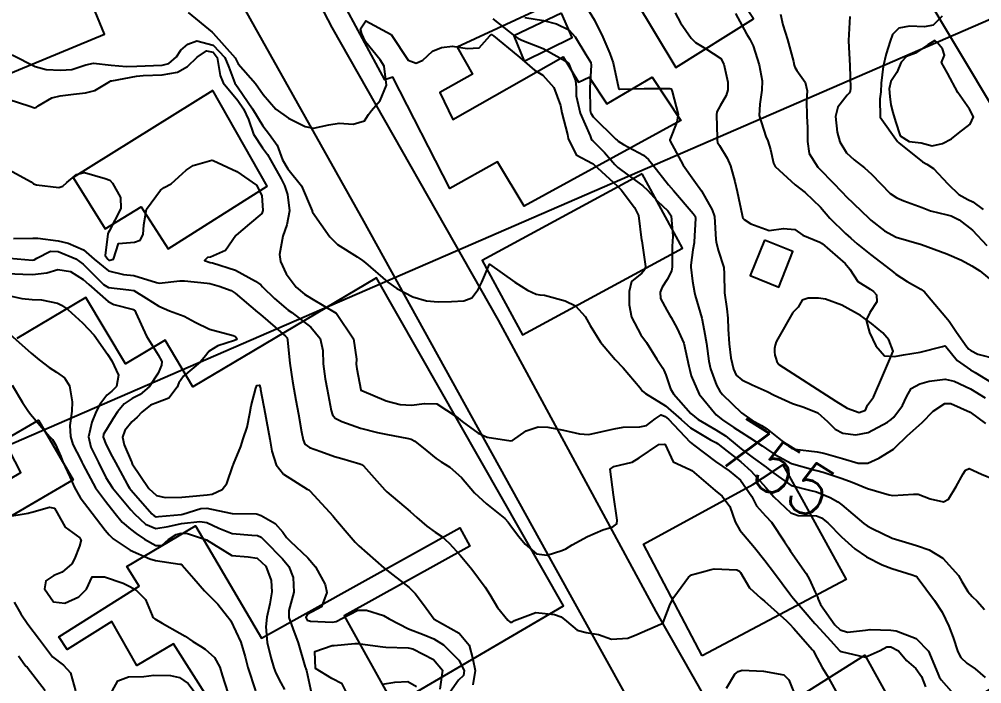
# Model space of a CAD drawing. Header units: metres. Extents: x 318500 to 325275, y 7408834 to 7428799.
# Drawn here: x 322576.8 to 322652.7, y 7421703.3 to 7421755.6 of the extents above; entities that cross this region are included whole.
import ezdxf
from ezdxf.enums import TextEntityAlignment as Align

# ---------------------------------------------------------------- set-up
doc = ezdxf.new("R2010")
doc.units = ezdxf.units.M
doc.header["$MEASUREMENT"] = 0
doc.layers.add('_TEXTO_CONGELA', color=45, linetype='Continuous', plot=False)
for name, color, linetype in [('Cotas', 45, 'Continuous'), ('Curvas de Nivel 1m', 11, 'Continuous'), ('Curvas de Nivel 5m', 15, 'Continuous'), ('Divisas', 45, 'Continuous'), ('Edificações', 30, 'Continuous'), ('Hidrografia', 140, 'Continuous'), ('Vias Primárias', 230, 'Continuous')]:
    doc.layers.add(name, color=color, linetype=linetype)
doc.styles.add('Style-STANDARD', font='STANDARD.shx')

msp = doc.modelspace()

# ---------------------------------------------------------------- linework, layer by layer
at = {"layer": '_TEXTO_CONGELA'}
msp.add_line((322653.4, 7421755.6), (322103.818, 7421517.364), dxfattribs=at)
at = {"layer": 'Curvas de Nivel 1m', "flags": 128}
for points, elevation in [([(322614.16, 7421755.651), (322615.891, 7421754.284), (322616.137, 7421754.105), (322616.443, 7421753.967), (322618.126, 7421753.316), (322620.03, 7421752.231), (322620.109, 7421752.151), (322620.658, 7421750.784), (322620.714, 7421750.221), (322620.734, 7421749.567), (322621.039, 7421748.215), (322621.815, 7421746.422), (322621.902, 7421746.202), (322621.944, 7421746.116), (322622.028, 7421746.04), (322622.957, 7421745.123), (322623.777, 7421744.173), (322624.007, 7421743.945), (322624.828, 7421743.331), (322625.985, 7421742.497), (322626.34, 7421742.145), (322627.118, 7421741.284), (322627.956, 7421740.525), (322628.213, 7421740.116), (322628.349, 7421738.528), (322628.323, 7421738.114), (322628.299, 7421737.739), (322628.29, 7421736.114), (322628.24, 7421735.769), (322627.885, 7421735.124), (322627.495, 7421734.506), (322627.343, 7421734.128), (322627.359, 7421733.622), (322627.856, 7421732.697), (322628.075, 7421732.339), (322628.199, 7421732.115), (322628.675, 7421731.27), (322629.194, 7421730.099), (322629.6, 7421728.286), (322629.646, 7421728.092), (322629.68, 7421727.983), (322629.784, 7421727.539), (322630.42, 7421726.083), (322631.746, 7421724.45), (322632.244, 7421724.062), (322633.155, 7421723.47), (322633.731, 7421723.097), (322634.381, 7421722.685), (322635.384, 7421722.015), (322635.717, 7421721.783), (322636.372, 7421721.342), (322637.7, 7421720.632), (322639.542, 7421720.112), (322639.692, 7421720.085), (322640.175, 7421719.953), (322641.683, 7421719.443), (322642.454, 7421719.147), (322643.671, 7421718.666), (322645.391, 7421718.157), (322645.664, 7421718.119), (322647.308, 7421718.213), (322647.665, 7421718.214), (322648.616, 7421717.84), (322649.658, 7421717.597), (322650.056, 7421717.824), (322650.662, 7421718.829), (322651.211, 7421719.807), (322651.387, 7421720.112), (322651.697, 7421720.244), (322652.647, 7421719.79), (322653.684, 7421719.362)], 754), ([(322616.689, 7421755.748), (322618.159, 7421755.497), (322619.166, 7421755.234), (322620.148, 7421754.76), (322620.652, 7421754.222), (322621.496, 7421752.832), (322621.871, 7421752.204), (322621.906, 7421752.001), (322621.788, 7421750.205), (322621.839, 7421748.428), (322621.892, 7421748.203), (322622.056, 7421747.923), (322623.852, 7421746.173), (322623.941, 7421746.083), (322624.028, 7421746.003), (322624.443, 7421745.748), (322626.017, 7421744.899), (322626.433, 7421744.563), (322626.755, 7421744.139), (322627.987, 7421742.579), (322628.397, 7421742.116), (322629.953, 7421740.318), (322630.093, 7421740.089), (322630.123, 7421739.914), (322630.012, 7421738.089), (322630.007, 7421738.011), (322629.921, 7421737.462), (322629.749, 7421736.246), (322629.748, 7421736.092), (322629.883, 7421734.979), (322630.041, 7421734.088), (322630.106, 7421733.849), (322630.619, 7421732.082), (322630.82, 7421731.095), (322631.003, 7421730.078), (322631.187, 7421728.688), (322631.304, 7421728.075), (322631.777, 7421726.799), (322632.039, 7421726.332), (322632.264, 7421726.063), (322633.749, 7421724.624), (322634.564, 7421724.028), (322635.332, 7421723.612), (322635.733, 7421723.353), (322637.44, 7421721.993), (322637.717, 7421721.82), (322637.948, 7421721.755), (322639.714, 7421721.541), (322640.224, 7421721.44), (322641.706, 7421721.021), (322642.951, 7421720.667), (322643.701, 7421720.657), (322644.56, 7421721.045), (322645.718, 7421721.768), (322645.782, 7421721.816), (322645.843, 7421721.879), (322646.787, 7421722.812), (322647.738, 7421723.638), (322647.973, 7421723.857), (322648.837, 7421724.761), (322649.763, 7421725.351), (322650.235, 7421725.351), (322651.753, 7421724.672), (322652.963, 7421723.788)], 753), ([(322621.738, 7421756.206), (322622.16, 7421755.541), (322622.832, 7421754.193), (322623.386, 7421752.922), (322623.639, 7421752.185), (322624.061, 7421750.21), (322624.065, 7421750.18), (322624.089, 7421750.126), (322624.164, 7421750.103), (322626.09, 7421750.15), (322628.09, 7421750.143), (322628.203, 7421750.119), (322628.295, 7421749.91), (322628.759, 7421748.113), (322628.659, 7421747.506), (322628.098, 7421746.119), (322628.102, 7421746.047), (322629.144, 7421744.109), (322629.993, 7421742.943), (322630.59, 7421742.091), (322631.446, 7421740.589), (322631.61, 7421740.073), (322631.732, 7421738.272), (322631.75, 7421738.072), (322631.92, 7421737.431), (322632.355, 7421736.063), (322632.387, 7421735.568), (322632.407, 7421734.062), (322632.598, 7421732.799), (322632.671, 7421732.058), (322632.691, 7421731.203), (322632.764, 7421730.056), (322632.914, 7421728.942), (322633.108, 7421728.05), (322633.335, 7421727.596), (322633.782, 7421727.207), (322634.584, 7421726.833), (322635.773, 7421726.284), (322636.32, 7421726.005), (322637.761, 7421725.357), (322638.663, 7421725.07), (322639.75, 7421724.607), (322640.521, 7421723.948), (322641.119, 7421723.325), (322641.731, 7421723.019), (322642.754, 7421722.895), (322643.732, 7421723.074), (322645.258, 7421723.887), (322645.539, 7421724.087), (322645.746, 7421724.287), (322646.433, 7421725.2), (322646.745, 7421725.87), (322647.123, 7421726.524), (322647.786, 7421726.903), (322648.532, 7421727.106), (322649.792, 7421727.265), (322650.502, 7421727.107), (322651.78, 7421726.498), (322652.947, 7421725.788)], 752), ([(322628.51, 7421756.117), (322628.943, 7421755.328), (322629.776, 7421754.104), (322630.135, 7421753.781), (322630.907, 7421753.309), (322632.117, 7421752.525), (322632.352, 7421752.066), (322632.677, 7421750.643), (322632.681, 7421750.061), (322632.547, 7421749.599), (322632.071, 7421748.786), (322631.812, 7421748.325), (322631.768, 7421748.074), (322631.832, 7421746.274), (322631.83, 7421746.073), (322631.868, 7421745.912), (322632.026, 7421745.663), (322632.624, 7421744.669), (322632.875, 7421744.057), (322633.212, 7421742.831), (322633.405, 7421742.049), (322633.803, 7421740.191), (322633.832, 7421740.042), (322633.859, 7421739.952), (322633.948, 7421739.843), (322634.478, 7421739.501), (322635.94, 7421738.981), (322637.064, 7421739.126), (322637.941, 7421739.052), (322638.573, 7421738.617), (322639.931, 7421738.055), (322640.097, 7421737.958), (322641.907, 7421736.387), (322642.291, 7421735.934), (322642.908, 7421734.947), (322643.884, 7421734.359), (322644.157, 7421734.18), (322644.373, 7421733.903), (322644.422, 7421733.352), (322643.859, 7421732.512), (322643.581, 7421731.914), (322643.835, 7421730.939), (322644.339, 7421729.902), (322645.021, 7421729.101), (322645.812, 7421729.055), (322646.498, 7421729.188), (322647.815, 7421729.402), (322649.595, 7421729.833), (322649.769, 7421729.883), (322649.82, 7421729.862), (322649.849, 7421729.83), (322650.731, 7421728.738), (322651.802, 7421728.003), (322652.166, 7421727.796), (322653.785, 7421726.792)], 751), ([(322636.816, 7421756.01), (322636.997, 7421755.167), (322637.367, 7421754.002), (322637.833, 7421752.275), (322637.893, 7421751.993), (322637.945, 7421751.83), (322638.106, 7421751.579), (322638.759, 7421750.642), (322638.919, 7421749.978), (322638.882, 7421749.174), (322638.89, 7421747.978), (322638.94, 7421747.083), (322638.954, 7421745.976), (322639.09, 7421745.043), (322639.764, 7421743.964), (322640.006, 7421743.717), (322641.732, 7421741.942), (322641.976, 7421741.676), (322643.798, 7421739.912), (322643.881, 7421739.842), (322643.949, 7421739.788), (322645.005, 7421738.959), (322645.936, 7421738.437), (322647.93, 7421737.86), (322649.92, 7421737.142), (322651.086, 7421736.639), (322651.906, 7421736.191), (322652.527, 7421735.794), (322653.889, 7421734.657)], 749), ([(322642.278, 7421755.829), (322642.179, 7421753.939), (322642.184, 7421753.895), (322642.29, 7421751.937), (322642.344, 7421750.187), (322642.305, 7421749.937), (322642.237, 7421749.788), (322642.085, 7421749.619), (322641.333, 7421748.685), (322641.156, 7421747.949), (322641.279, 7421746.71), (322641.498, 7421745.945), (322642.022, 7421745.099), (322642.621, 7421744.536), (322643.442, 7421743.919), (322644.002, 7421743.406), (322645.461, 7421741.888), (322645.975, 7421741.536), (322646.535, 7421741.314), (322647.969, 7421740.781), (322648.65, 7421740.533), (322649.964, 7421740.219), (322650.264, 7421740.126), (322650.888, 7421739.816), (322651.948, 7421738.997), (322653.068, 7421737.789)], 748), ([(322649.546, 7421755.839), (322648.86, 7421755.149), (322648.157, 7421755.022), (322646.974, 7421755.055), (322646.155, 7421754.897), (322645.633, 7421754.403), (322645.465, 7421753.89), (322645.147, 7421752.873), (322644.906, 7421751.898), (322644.76, 7421750.564), (322644.736, 7421749.9), (322644.651, 7421749.332), (322644.665, 7421747.901), (322646.032, 7421745.989), (322646.146, 7421745.879), (322648.015, 7421744.381), (322648.348, 7421744.189), (322648.88, 7421743.847), (322649.992, 7421742.646), (322650.867, 7421741.817), (322651.582, 7421741.412), (322651.974, 7421741.23), (322652.794, 7421740.618)], 747), ([(322576.278, 7421752.808), (322578.101, 7421751.876), (322578.969, 7421751.647), (322580.098, 7421751.586), (322580.997, 7421751.645), (322582.103, 7421752.023), (322582.687, 7421752.142), (322584.103, 7421752.002), (322585.297, 7421751.887), (322586.102, 7421751.919), (322587.419, 7421751.976), (322588.103, 7421751.995), (322588.638, 7421752.111), (322589.244, 7421752.639), (322589.589, 7421753.164), (322590.125, 7421753.649), (322590.844, 7421753.904), (322592.124, 7421753.556), (322593.044, 7421752.586), (322593.351, 7421751.83), (322593.829, 7421750.574), (322594.084, 7421750.196), (322595.237, 7421748.558), (322596.04, 7421747.214), (322596.561, 7421746.542), (322597.171, 7421745.682), (322597.59, 7421744.526), (322598, 7421743.825), (322599.096, 7421742.503), (322599.926, 7421740.515), (322599.932, 7421740.49), (322599.93, 7421740.471), (322599.949, 7421740.422), (322601.329, 7421738.476), (322601.921, 7421737.865), (322603.463, 7421736.891), (322603.903, 7421736.624), (322604.122, 7421736.437), (322605.877, 7421734.902), (322606.592, 7421734.403), (322607.864, 7421733.748), (322608.922, 7421733.435), (322609.86, 7421733.359), (322610.892, 7421733.377), (322611.861, 7421733.427), (322612.514, 7421733.673), (322613.002, 7421734.319), (322613.292, 7421734.903), (322613.9, 7421736.31), (322615.879, 7421734.901), (322616.895, 7421734.265), (322617.577, 7421733.964), (322617.867, 7421733.918), (322618.241, 7421733.872), (322619.862, 7421733.448), (322620.684, 7421733.043), (322621.426, 7421732.206), (322621.839, 7421731.496), (322622.65, 7421730.188), (322623.8, 7421728.82), (322624.429, 7421728.164), (322625.774, 7421726.595), (322625.948, 7421726.323), (322626.176, 7421726.144), (322627.756, 7421725.175), (322628.986, 7421724.101), (322629.73, 7421723.443), (322631.313, 7421722.486), (322631.722, 7421722.271), (322631.847, 7421722.194), (322632.014, 7421722.066), (322633.701, 7421720.763), (322634.519, 7421720.028), (322635.671, 7421718.729), (322636.301, 7421718.004), (322637.647, 7421716.738), (322638.2, 7421716.537), (322639.645, 7421716.504), (322640.048, 7421716.358), (322640.54, 7421715.947), (322641.624, 7421714.863), (322642.675, 7421713.919), (322643.6, 7421713.273), (322644.834, 7421712.648), (322645.587, 7421712.355), (322647.184, 7421711.856), (322647.483, 7421711.755), (322647.578, 7421711.674), (322648.958, 7421709.836), (322649.546, 7421708.915), (322650.077, 7421707.822), (322650.415, 7421706.918), (322650.797, 7421705.811), (322651.039, 7421705.35), (322651.491, 7421704.915), (322652.15, 7421704.453), (322652.946, 7421703.778)], 756), ([(322576.067, 7421749.292), (322577.614, 7421748.794), (322578.058, 7421748.631), (322578.188, 7421748.658), (322578.331, 7421748.786), (322579.413, 7421749.427), (322580.072, 7421749.574), (322581.118, 7421749.7), (322582.076, 7421749.813), (322582.813, 7421749.988), (322583.988, 7421750.711), (322584.053, 7421750.747), (322584.09, 7421750.748), (322584.132, 7421750.751), (322586.094, 7421751.125), (322586.602, 7421751.179), (322588.096, 7421751.239), (322589.307, 7421751.428), (322590.102, 7421751.874), (322590.871, 7421752.619), (322591.608, 7421753.117), (322592.116, 7421753.013), (322592.431, 7421752.595), (322592.679, 7421751.174), (322592.919, 7421750.588), (322594.069, 7421749.202), (322594.527, 7421748.565), (322594.904, 7421747.705), (322595.308, 7421746.557), (322596.019, 7421745.491), (322596.417, 7421744.947), (322596.636, 7421744.541), (322597.484, 7421743.032), (322597.741, 7421742.524), (322597.969, 7421741.801), (322598.151, 7421740.517), (322597.939, 7421739.419), (322597.611, 7421738.525), (322597.353, 7421737.083), (322597.434, 7421736.527), (322597.886, 7421735.564), (322598.664, 7421734.508), (322599.318, 7421733.951), (322599.861, 7421733.61), (322601.807, 7421732.47), (322601.85, 7421732.438), (322603.177, 7421730.45), (322603.411, 7421728.83), (322603.392, 7421728.446), (322603.435, 7421728.094), (322603.753, 7421726.44), (322603.77, 7421726.413), (322603.829, 7421726.379), (322605.757, 7421725.564), (322606.867, 7421725.285), (322607.753, 7421725.231), (322608.766, 7421725.364), (322609.754, 7421725.315), (322611.268, 7421724.337), (322611.734, 7421723.946), (322613.015, 7421723.022), (322613.716, 7421722.693), (322615.579, 7421722.415), (322615.713, 7421722.448), (322616.791, 7421723.197), (322617.729, 7421723.522), (322618.484, 7421723.487), (322619.726, 7421723.264), (322620.973, 7421722.959), (322621.721, 7421722.916), (322622.759, 7421723.15), (322623.728, 7421723.369), (322624.414, 7421723.479), (322625.731, 7421723.528), (322626.255, 7421723.619), (322626.941, 7421724.132), (322627.413, 7421724.457), (322627.743, 7421724.341), (322627.999, 7421724.116), (322629.713, 7421722.314), (322629.959, 7421722.088), (322631.701, 7421720.788), (322632.79, 7421720.053), (322633.679, 7421719.316), (322634.56, 7421718.027), (322634.94, 7421717.308), (322635.645, 7421716.518), (322636.118, 7421716.005), (322637.149, 7421714.463), (322637.439, 7421713.992), (322637.606, 7421713.732), (322638.839, 7421711.971), (322639.111, 7421711.503), (322639.565, 7421710.507), (322639.731, 7421710.127), (322639.779, 7421709.957), (322639.981, 7421709.526), (322641.095, 7421707.937), (322641.524, 7421707.541), (322642.101, 7421707.345), (322643.524, 7421707.506), (322643.878, 7421707.551), (322645.525, 7421707.516), (322645.941, 7421707.456), (322647.515, 7421706.857), (322648.487, 7421705.84), (322649.217, 7421704.098), (322649.325, 7421703.832), (322649.476, 7421703.591), (322651.043, 7421701.806)], 757), ([(322575.994, 7421743.774), (322577.775, 7421742.792), (322577.978, 7421742.649), (322578.196, 7421742.567), (322579.974, 7421742.354), (322580.272, 7421742.459), (322580.601, 7421742.751), (322581.349, 7421743.38), (322581.992, 7421743.545), (322583.627, 7421743.072), (322583.983, 7421742.926), (322584.204, 7421742.707), (322584.826, 7421741.56), (322584.84, 7421740.697), (322583.932, 7421738.924), (322583.858, 7421738.784), (322583.837, 7421738.711), (322583.605, 7421737.013), (322583.827, 7421736.711), (322583.899, 7421736.649), (322583.974, 7421736.634), (322584.275, 7421736.704), (322584.674, 7421737.943), (322585.921, 7421738.05), (322586.373, 7421738.223), (322586.621, 7421738.67), (322586.677, 7421739.408), (322586.868, 7421740.666), (322587.972, 7421742.15), (322588.273, 7421742.35), (322588.809, 7421742.642), (322589.432, 7421743.192), (322589.997, 7421743.733), (322590.54, 7421744.083), (322592.009, 7421744.509), (322592.116, 7421744.491), (322593.996, 7421743.609), (322595.538, 7421742.554), (322595.968, 7421741.719), (322596.048, 7421740.549), (322595.948, 7421740.318), (322594.999, 7421739.5), (322593.93, 7421738.602), (322593.907, 7421738.57), (322593.089, 7421737.405), (322591.904, 7421736.878), (322591.672, 7421736.835), (322591.456, 7421736.607), (322591.898, 7421736.46), (322592.064, 7421736.431), (322593.889, 7421735.84), (322595.452, 7421734.978), (322595.872, 7421734.688), (322596.022, 7421734.548), (322596.958, 7421733.631), (322597.853, 7421732.849), (322598.044, 7421732.709), (322598.332, 7421732.513), (322599.833, 7421731.352), (322600.557, 7421730.483), (322600.77, 7421729.516), (322600.793, 7421728.48), (322600.959, 7421727.298), (322601.112, 7421726.477), (322601.418, 7421724.8), (322601.522, 7421724.472), (322601.736, 7421724.208), (322602.258, 7421723.936), (322603.724, 7421723.399), (322605.073, 7421723.067), (322605.718, 7421722.95), (322607.52, 7421722.585), (322607.712, 7421722.533), (322608.017, 7421722.385), (322608.958, 7421721.627), (322609.697, 7421721.012), (322610.088, 7421720.748), (322610.761, 7421720.344), (322611.678, 7421719.537), (322612.718, 7421718.319), (322613.647, 7421717.452), (322615.105, 7421716.288), (322615.358, 7421716.014), (322615.624, 7421715.649), (322616.219, 7421714.874), (322616.704, 7421714.264), (322617.599, 7421713.519), (322618.427, 7421713.413), (322619.603, 7421713.771), (322619.919, 7421713.911), (322620.408, 7421714.218), (322621.617, 7421714.889), (322622.835, 7421715.395), (322623.625, 7421715.639), (322623.921, 7421715.873), (322623.962, 7421716.167), (322623.66, 7421718.17), (322623.399, 7421720.174), (322623.692, 7421720.394), (322625.127, 7421720.724), (322625.699, 7421721.083), (322627.249, 7421722.127), (322627.674, 7421722.158), (322627.711, 7421722.156), (322627.736, 7421722.12), (322628.357, 7421720.77), (322629.691, 7421720.157), (322629.826, 7421720.089), (322631.667, 7421718.511), (322632.23, 7421718.061), (322632.832, 7421717.233), (322633.238, 7421716.046), (322633.63, 7421715.386), (322634.777, 7421714.023), (322635.595, 7421713.001), (322636.346, 7421712.002), (322637.564, 7421710.369), (322637.718, 7421710.144), (322637.833, 7421709.986), (322639.531, 7421708.035), (322639.596, 7421707.959), (322640.778, 7421706.674), (322641.451, 7421705.931), (322641.474, 7421705.904), (322641.499, 7421705.876), (322641.613, 7421705.815), (322643.495, 7421705.378), (322644.676, 7421705.892), (322645.202, 7421706.187), (322645.505, 7421706.186), (322646.121, 7421705.871), (322646.753, 7421705.121), (322647.486, 7421704.491), (322647.922, 7421703.846), (322648.255, 7421703.056)], 758), ([(322576.391, 7421738.338), (322577.924, 7421738.37), (322578.326, 7421738.382), (322579.921, 7421738.168), (322580.695, 7421737.972), (322581.911, 7421737.451), (322582.749, 7421736.722), (322583.886, 7421735.79), (322585.057, 7421735.518), (322585.881, 7421735.44), (322587.657, 7421734.869), (322587.873, 7421734.827), (322589.497, 7421735.012), (322589.876, 7421735.001), (322591.645, 7421734.832), (322591.873, 7421734.792), (322592.587, 7421734.589), (322593.535, 7421734.243), (322593.865, 7421734.043), (322595.625, 7421732.552), (322595.847, 7421732.354), (322597.01, 7421731.355), (322597.822, 7421730.658), (322597.943, 7421730.518), (322597.995, 7421730.34), (322598.155, 7421728.515), (322598.37, 7421727.105), (322598.479, 7421726.509), (322598.643, 7421725.62), (322598.845, 7421724.503), (322599.097, 7421723.121), (322599.212, 7421722.497), (322599.355, 7421722.144), (322599.704, 7421721.887), (322600.61, 7421721.572), (322601.697, 7421721.191), (322602.251, 7421721.017), (322603.691, 7421720.589), (322603.799, 7421720.547), (322603.958, 7421720.436), (322605.662, 7421718.544), (322605.797, 7421718.409), (322607.637, 7421716.849), (322608.167, 7421716.382), (322608.948, 7421715.695), (322609.619, 7421715.227), (322610.135, 7421714.872), (322610.724, 7421714.343), (322611.596, 7421713.409), (322612.513, 7421712.321), (322613.559, 7421710.887), (322613.915, 7421710.305), (322614.538, 7421709.293), (322615.336, 7421708.283), (322615.528, 7421708.133), (322615.671, 7421708.135), (322615.868, 7421708.275), (322617.536, 7421708.886), (322619.019, 7421708.751), (322619.535, 7421708.546), (322619.972, 7421708.223), (322620.811, 7421707.502), (322621.517, 7421707.319), (322622.491, 7421707.161), (322623.509, 7421706.79), (322624.804, 7421706.864), (322625.515, 7421707.161), (322627.373, 7421707.968), (322627.529, 7421708.043), (322627.566, 7421708.083), (322627.58, 7421708.119), (322628.119, 7421709.544), (322628.419, 7421710.107), (322629.576, 7421711.687), (322629.805, 7421711.861), (322630.594, 7421712.08), (322631.362, 7421712.293), (322631.584, 7421712.325), (322633.37, 7421712.257), (322633.582, 7421712.145), (322633.664, 7421712.039), (322634.375, 7421710.834), (322635.269, 7421710.014), (322635.557, 7421709.792), (322637.291, 7421708.235), (322637.53, 7421708.011), (322637.55, 7421707.99), (322637.835, 7421707.676), (322639.349, 7421705.962), (322639.412, 7421705.874), (322639.497, 7421705.707), (322640.111, 7421704.575), (322640.491, 7421703.945), (322641.455, 7421702.238)], 759), ([(322575.882, 7421735.584), (322577.143, 7421735.536), (322577.881, 7421735.513), (322579.01, 7421735.646), (322579.887, 7421735.908), (322580.889, 7421735.741), (322581.876, 7421735.118), (322582.318, 7421734.726), (322583.857, 7421733.376), (322584.299, 7421733.148), (322585.851, 7421732.764), (322585.907, 7421732.735), (322585.954, 7421732.678), (322586.039, 7421732.486), (322586.881, 7421730.664), (322587.798, 7421729.177), (322588.082, 7421728.647), (322588.066, 7421728.368), (322587.781, 7421727.731), (322587.095, 7421726.66), (322586.371, 7421726.061), (322585.756, 7421725.737), (322585.106, 7421725.333), (322584.577, 7421724.697), (322584.26, 7421724.174), (322583.719, 7421723.315), (322583.493, 7421722.932), (322583.471, 7421722.712), (322583.704, 7421722.108), (322584.175, 7421721.183), (322584.421, 7421720.699), (322585.338, 7421719.011), (322585.539, 7421718.682), (322585.658, 7421718.525), (322587.302, 7421716.655), (322587.471, 7421716.495), (322587.628, 7421716.429), (322587.832, 7421716.444), (322589.63, 7421716.61), (322589.74, 7421716.628), (322591.163, 7421717.081), (322591.637, 7421717.1), (322593.482, 7421716.722), (322593.632, 7421716.697), (322595.521, 7421716.662), (322595.631, 7421716.649), (322595.913, 7421716.546), (322597.003, 7421715.908), (322597.617, 7421715.22), (322597.905, 7421714.808), (322598.196, 7421714.511), (322599.59, 7421713.19), (322600.176, 7421712.484), (322600.938, 7421711.098), (322601.088, 7421710.475), (322600.667, 7421709.351), (322599.533, 7421708.743), (322599.426, 7421708.492), (322599.527, 7421708.289), (322599.802, 7421708.211), (322601.525, 7421708.144), (322601.804, 7421708.188), (322602.326, 7421708.458), (322603.536, 7421709.074), (322604.194, 7421709.088), (322605.532, 7421708.653), (322605.991, 7421708.405), (322607.518, 7421707.602), (322608.753, 7421707.13), (322609.507, 7421706.831), (322610.274, 7421706.348), (322611.482, 7421705.131), (322611.893, 7421704.326), (322611.855, 7421703.938), (322611.462, 7421703.569), (322610.585, 7421702.343)], 761), ([(322575.861, 7421733.876), (322577.042, 7421733.614), (322577.858, 7421733.548), (322578.59, 7421733.512), (322579.855, 7421733.242), (322580.188, 7421733.09), (322580.669, 7421732.748), (322581.835, 7421731.709), (322582.745, 7421730.721), (322583.798, 7421729.24), (322584.141, 7421728.705), (322584.666, 7421727.584), (322584.518, 7421726.699), (322584.135, 7421726.334), (322583.759, 7421726.009), (322583.19, 7421725.274), (322582.92, 7421724.718), (322582.559, 7421723.89), (322582.305, 7421722.724), (322582.497, 7421721.927), (322583.084, 7421720.716), (322583.672, 7421719.526), (322584.197, 7421718.702), (322585.635, 7421716.988), (322585.916, 7421716.676), (322586.8, 7421715.841), (322587.619, 7421715.517), (322588.582, 7421715.679), (322589.623, 7421715.901), (322591.068, 7421716.052), (322591.624, 7421715.992), (322592.58, 7421715.546), (322593.615, 7421715.113), (322595.177, 7421714.991), (322595.614, 7421714.972), (322595.901, 7421714.834), (322596.191, 7421714.541), (322597.589, 7421713.128), (322598.089, 7421712.512), (322598.422, 7421711.652), (322598.473, 7421710.506), (322598.087, 7421709.063), (322598.078, 7421708.512), (322598.399, 7421707.624), (322598.825, 7421706.5), (322599.362, 7421704.601), (322599.419, 7421704.491), (322599.435, 7421704.456), (322599.468, 7421704.334), (322599.876, 7421702.486)], 762), ([(322576.095, 7421730.807), (322577.798, 7421729.318), (322578.406, 7421728.781), (322579.198, 7421728.183), (322579.781, 7421727.829), (322580.406, 7421727.38), (322580.816, 7421726.744), (322581.006, 7421725.486), (322581.003, 7421724.741), (322580.84, 7421723.627), (322580.878, 7421722.742), (322581.082, 7421722.117), (322581.692, 7421720.923), (322581.792, 7421720.729), (322581.886, 7421720.529), (322582.85, 7421718.718), (322583.644, 7421717.672), (322584.41, 7421716.698), (322584.951, 7421716.017), (322585.618, 7421715.461), (322586.069, 7421715.127), (322586.72, 7421714.663), (322587.603, 7421714.179), (322588.088, 7421714.16), (322588.613, 7421714.64), (322589.219, 7421715.029), (322589.615, 7421715.131), (322590.117, 7421715.124), (322591.61, 7421714.614), (322593.592, 7421713.384), (322594.878, 7421713.27), (322595.589, 7421713.168), (322596.271, 7421712.54), (322596.686, 7421711.411), (322596.75, 7421710.532), (322596.597, 7421709.591), (322596.357, 7421708.538), (322596.286, 7421707.771), (322596.387, 7421706.537), (322596.662, 7421705.352), (322596.893, 7421704.529), (322597.052, 7421704.112), (322597.459, 7421703.37), (322597.758, 7421702.821)], 763), ([(322576.288, 7421726.805), (322577.116, 7421725.43), (322577.525, 7421724.792), (322577.736, 7421724.522), (322579.235, 7421722.767), (322579.46, 7421722.516), (322579.704, 7421722.122), (322580.114, 7421721.173), (322580.292, 7421720.751), (322580.838, 7421719.577), (322581.198, 7421718.737), (322581.648, 7421717.949), (322582.598, 7421716.72), (322583.617, 7421715.391), (322583.925, 7421715.017), (322584.256, 7421714.7), (322585.597, 7421713.795), (322587.13, 7421713.113), (322587.585, 7421712.989), (322589.51, 7421712.702), (322589.581, 7421712.696), (322589.683, 7421712.628), (322590.614, 7421711.564), (322591.453, 7421710.601), (322591.499, 7421710.55), (322591.549, 7421710.502), (322592.496, 7421709.543), (322593.255, 7421708.574), (322593.383, 7421708.427), (322593.525, 7421708.234), (322594.304, 7421706.562), (322594.634, 7421705.408), (322594.854, 7421704.556), (322595.452, 7421702.722)], 764), ([(322576.445, 7421709.703), (322576.962, 7421708.789), (322577.518, 7421707.97), (322578.454, 7421706.77), (322579.48, 7421705.402), (322580.325, 7421704.747), (322580.885, 7421704.159), (322581.269, 7421702.733)], 766), ([(322602.705, 7421702.451), (322602.289, 7421703.288), (322601.462, 7421703.708), (322600.175, 7421704.483), (322600.138, 7421705.835), (322601.497, 7421706.302), (322601.656, 7421706.31), (322603.293, 7421706.443), (322603.479, 7421706.462), (322603.5, 7421706.463), (322603.707, 7421706.437), (322605.497, 7421706.189), (322605.732, 7421706.172), (322607.496, 7421706.116), (322607.847, 7421706.033), (322609.483, 7421705.206), (322610.196, 7421704.349), (322609.976, 7421702.873)], 762), ([(322576.794, 7421705.477), (322577.293, 7421704.783), (322577.372, 7421704.684), (322577.468, 7421704.581), (322578.894, 7421702.766)], 767), ([(322584.174, 7421702.693), (322584.623, 7421703.523), (322585.461, 7421703.829), (322586.669, 7421703.869), (322587.463, 7421703.957), (322588.753, 7421703.927), (322589.461, 7421703.768), (322590.159, 7421703.315), (322590.687, 7421702.608)], 766), ([(322605.459, 7421703.266), (322606.442, 7421703.419), (322607.461, 7421703.454), (322608.157, 7421703.079)], 763)]:
    msp.add_lwpolyline(points, dxfattribs=dict(at, elevation=elevation))
at = {"layer": 'Curvas de Nivel 5m', "flags": 128}
for points, elevation in [([(322590.162, 7421756.128), (322592.059, 7421754.601), (322592.139, 7421754.517), (322593.859, 7421752.574), (322593.95, 7421752.414), (322594.105, 7421752.1), (322595.45, 7421750.556), (322596.077, 7421749.694), (322597.063, 7421748.535), (322598.05, 7421747.828), (322599.382, 7421747.158), (322600.038, 7421747.037), (322601.24, 7421747.28), (322602.044, 7421747.415), (322603.154, 7421747.342), (322604.047, 7421747.607), (322604.376, 7421748.115), (322604.606, 7421748.432), (322605.284, 7421749.21), (322605.79, 7421750.415), (322605.602, 7421751.915), (322605.292, 7421752.422), (322604.131, 7421753.836), (322603.826, 7421754.445), (322603.745, 7421754.847), (322604.156, 7421755.489), (322606.14, 7421754.41), (322607.484, 7421752.396), (322608.107, 7421752.14), (322608.654, 7421752.382), (322609.394, 7421753.098), (322610.125, 7421753.378), (322610.987, 7421753.487), (322612.125, 7421753.306), (322613.09, 7421753.356), (322613.928, 7421754.312), (322614.046, 7421754.407), (322614.141, 7421754.36), (322614.202, 7421754.309), (322616.117, 7421752.719), (322616.654, 7421752.272), (322617.44, 7421751.596), (322618.099, 7421751.2), (322618.963, 7421750.241), (322619.477, 7421748.828), (322619.605, 7421748.235), (322620.034, 7421746.529), (322620.103, 7421746.229), (322620.73, 7421744.932), (322622.011, 7421744.261), (322622.047, 7421744.236), (322622.085, 7421744.199), (322623.984, 7421742.464), (322624.273, 7421742.167), (322625.323, 7421740.793), (322625.639, 7421740.153), (322625.874, 7421738.207), (322625.886, 7421738.15), (322625.927, 7421737.975), (322626.189, 7421736.146), (322626.135, 7421735.908), (322625.892, 7421735.617), (322625.094, 7421734.946), (322624.906, 7421734.16), (322624.898, 7421733.121), (322625.074, 7421732.158), (322625.829, 7421730.77), (322626.26, 7421730.143), (322627.078, 7421728.854), (322627.543, 7421728.124), (322627.633, 7421727.966), (322627.785, 7421727.601), (322628.163, 7421726.503), (322628.387, 7421726.111), (322629.747, 7421724.565), (322630.344, 7421724.084), (322631.732, 7421723.274), (322632.476, 7421722.807), (322633.402, 7421722.045), (322633.716, 7421721.786), (322634.667, 7421721.064), (322635.695, 7421720.341), (322636.125, 7421720.006), (322637.673, 7421718.885), (322639.108, 7421718.529), (322639.667, 7421718.407), (322640.743, 7421717.944), (322641.335, 7421717.613), (322641.655, 7421717.383), (322643.399, 7421715.912), (322643.637, 7421715.733), (322644.035, 7421715.503), (322645.623, 7421714.762), (322647.206, 7421714.267), (322647.615, 7421714.155), (322648.537, 7421713.841), (322649.6, 7421713.178), (322650.831, 7421711.811), (322651.112, 7421711.343), (322651.567, 7421710.548), (322651.932, 7421710.163), (322652.314, 7421709.789), (322652.898, 7421709.128)], 755), ([(322633.271, 7421756.053), (322634.146, 7421754.464), (322634.406, 7421754.037), (322634.657, 7421753.51), (322635.152, 7421752.03), (322635.372, 7421750.753), (322635.362, 7421750.027), (322635.18, 7421748.923), (322635.145, 7421748.029), (322635.675, 7421746.384), (322635.823, 7421746.022), (322636.023, 7421745.354), (322636.261, 7421744.265), (322636.411, 7421744.014), (322637.989, 7421742.579), (322638.757, 7421741.978), (322639.963, 7421740.815), (322640.698, 7421739.953), (322641.938, 7421738.733), (322642.371, 7421738.37), (322642.866, 7421737.926), (322643.917, 7421737.071), (322645.487, 7421735.886), (322645.712, 7421735.697), (322645.897, 7421735.547), (322646.801, 7421734.961), (322647.885, 7421734.343), (322648.165, 7421734.138), (322648.402, 7421733.852), (322649.855, 7421732.141), (322650.119, 7421731.826), (322650.686, 7421730.969), (322651.507, 7421729.805), (322651.654, 7421729.638), (322651.817, 7421729.518), (322652.377, 7421729.232), (322653.811, 7421728.867)], 750), ([(322576.089, 7421736.808), (322577.898, 7421736.647), (322578.022, 7421736.664), (322578.227, 7421736.785), (322579.322, 7421737.355), (322579.908, 7421737.313), (322581.314, 7421736.739), (322581.894, 7421736.331), (322583.478, 7421734.714), (322583.868, 7421734.478), (322585.494, 7421734.313), (322585.866, 7421734.237), (322586.85, 7421733.655), (322587.854, 7421733.013), (322588.68, 7421732.642), (322589.844, 7421732.239), (322590.701, 7421731.753), (322591.829, 7421731.206), (322593.697, 7421730.697), (322593.821, 7421730.656), (322593.924, 7421730.569), (322593.993, 7421730.393), (322593.816, 7421730.307), (322592.497, 7421729.903), (322591.803, 7421729.467), (322591.429, 7421728.972), (322591.108, 7421728.61), (322589.779, 7421727.496), (322589.424, 7421726.983), (322589.279, 7421726.635), (322588.638, 7421725.76), (322587.752, 7421725.429), (322587.198, 7421725.208), (322586.5, 7421724.669), (322586.133, 7421724.275), (322585.728, 7421723.912), (322585.168, 7421723.238), (322584.991, 7421722.691), (322585.118, 7421722.103), (322585.691, 7421720.747), (322585.713, 7421720.703), (322585.721, 7421720.68), (322585.753, 7421720.615), (322587.051, 7421718.659), (322587.652, 7421718.109), (322588.348, 7421717.944), (322589.65, 7421717.971), (322590.235, 7421718.037), (322591.654, 7421718.17), (322592.036, 7421718.212), (322592.838, 7421718.582), (322593.195, 7421719.049), (322593.688, 7421720.453), (322593.72, 7421720.539), (322593.732, 7421720.57), (322594.293, 7421721.975), (322594.498, 7421722.562), (322594.794, 7421723.489), (322595.022, 7421724.557), (322595.125, 7421725.181), (322595.489, 7421726.553), (322595.561, 7421726.763), (322595.772, 7421726.79), (322595.836, 7421726.615), (322595.85, 7421726.549), (322595.867, 7421726.45), (322596.213, 7421724.543), (322596.32, 7421723.952), (322596.581, 7421722.537), (322596.755, 7421721.589), (322597.099, 7421720.529), (322597.679, 7421719.781), (322599.536, 7421718.618), (322599.661, 7421718.555), (322599.749, 7421718.489), (322600.973, 7421717.143), (322601.568, 7421716.471), (322601.629, 7421716.4), (322602.515, 7421715.352), (322603.31, 7421714.444), (322603.606, 7421714.141), (322605.58, 7421712.41), (322607.557, 7421710.878), (322608.03, 7421710.383), (322608.686, 7421709.517), (322609.53, 7421708.36), (322611.514, 7421707.266), (322612.283, 7421706.322), (322612.59, 7421705.213), (322612.774, 7421704.317), (322612.58, 7421703.198)], 760), ([(322575.626, 7421716.392), (322577.558, 7421716.719), (322577.629, 7421716.735), (322577.843, 7421716.787), (322579.22, 7421717.183), (322579.635, 7421717.099), (322579.848, 7421716.757), (322580.477, 7421715.605), (322581.61, 7421714.77), (322581.657, 7421714.73), (322581.718, 7421714.619), (322581.601, 7421714.131), (322581.209, 7421713.112), (322580.997, 7421712.739), (322580.24, 7421712.079), (322579.566, 7421711.807), (322578.945, 7421711.38), (322578.849, 7421710.767), (322579.54, 7421709.746), (322580.432, 7421709.64), (322581.544, 7421710.139), (322582.148, 7421710.724), (322582.581, 7421711.704), (322583.565, 7421711.695), (322585.042, 7421711.203), (322585.554, 7421710.947), (322586.023, 7421710.673), (322586.803, 7421709.922), (322587.312, 7421708.653), (322587.382, 7421708.506), (322587.526, 7421708.395), (322588.106, 7421708.059), (322589.51, 7421707.272), (322589.91, 7421707.028), (322590.526, 7421706.615), (322591.135, 7421706.246), (322591.491, 7421706.019), (322592.233, 7421705.341), (322592.651, 7421704.582), (322592.839, 7421703.955), (322593.277, 7421702.573)], 765), ([(322632.575, 7421702.942), (322633.234, 7421704.044), (322633.482, 7421704.257), (322633.795, 7421704.347), (322635.483, 7421704.288), (322637.08, 7421703.994), (322637.474, 7421703.599), (322638.139, 7421701.98)], 760)]:
    msp.add_lwpolyline(points, dxfattribs=dict(at, elevation=elevation))
at = {"layer": 'Divisas'}
msp.add_lwpolyline([(322764.143, 7421569.822), (322748.729, 7421591.88), (322747.373, 7421593.82), (322737.047, 7421612.811), (322729.648, 7421626.582), (322717.864, 7421647.585), (322709.953, 7421661.855), (322697.545, 7421684.107), (322686.966, 7421702.894), (322675.77, 7421722.399), (322666.893, 7421739.566), (322656.896, 7421743.086), (322638.688, 7421773.493), (322627.244, 7421792.629), (322597.945, 7421842.624)], dxfattribs=at)
at = {"layer": 'Edificações'}
for points in [[(322562.266, 7421752.907), (322565.042, 7421746.77), (322583.555, 7421754.423), (322581.789, 7421758.794), (322583.723, 7421759.719), (322581.2, 7421764.343)], [(322631.324, 7421760.677), (322625.323, 7421757.232), (322628.579, 7421751.809), (322634.707, 7421755.637)], [(322619.573, 7421756.082), (322615.807, 7421754.295), (322616.637, 7421752.317), (322620.403, 7421754.168)], [(322592.098, 7421749.991), (322581.106, 7421743.134), (322583.618, 7421739.106), (322586.444, 7421740.832), (322588.59, 7421737.537), (322596.388, 7421742.454)], [(322625.926, 7421743.44), (322613.329, 7421736.607), (322616.503, 7421730.756), (322629.1, 7421737.589)], [(322635.549, 7421738.223), (322634.428, 7421735.42), (322636.68, 7421734.518), (322637.802, 7421737.321)], [(322630.647, 7421705.485), (322626.031, 7421714.282), (322634.65, 7421718.968), (322637.003, 7421720.528), (322638.651, 7421717.554), (322641.999, 7421711.491)], [(322659.737, 7421682.341), (322647.471, 7421675.724), (322634.134, 7421699.661), (322643.469, 7421705.529), (322647.077, 7421698.995), (322664.406, 7421709.698), (322668.495, 7421702.887), (322647.271, 7421690.229), (322650.678, 7421683.904), (322657.006, 7421687.699)]]:
    msp.add_lwpolyline(points, close=True, dxfattribs=at)
for points in [[(322620.537, 7421757.682), (322611.336, 7421753.4), (322612.549, 7421751.295), (322609.995, 7421749.827), (322611.017, 7421747.722), (322619.698, 7421752.634), (322620.911, 7421750.657), (322621.74, 7421751.039), (322623.145, 7421748.934), (322626.719, 7421751.039), (322628.957, 7421747.641), (322616.638, 7421740.878), (322614.531, 7421744.387), (322610.765, 7421742.282), (322606.289, 7421751.034), (322605.651, 7421750.843), (322602.138, 7421757.359)], [(322572.937, 7421679.53), (322578.831, 7421682.677), (322573.987, 7421692.038), (322591.84, 7421701.974), (322589.013, 7421706.421), (322586.107, 7421704.726), (322584.152, 7421708.199), (322580.611, 7421705.974), (322579.975, 7421706.986), (322586.309, 7421710.965), (322585.327, 7421712.528), (322590.732, 7421715.717), (322595.946, 7421706.881), (322611.56, 7421715.553), (322612.351, 7421714.129), (322602.459, 7421708.635), (322606.363, 7421701.604), (322619.728, 7421709.41), (322604.988, 7421735.242), (322590.526, 7421726.658), (322588.343, 7421730.335), (322585.21, 7421728.475), (322582.106, 7421733.704), (322576.662, 7421730.472)], [(322564.573, 7421712.566), (322576.972, 7421719.918), (322575.651, 7421722.477), (322578.376, 7421724.045), (322581.102, 7421719.34), (322556.901, 7421705.212)]]:
    msp.add_lwpolyline(points, dxfattribs=at)
at = {"layer": 'Hidrografia'}
msp.add_lwpolyline([(322648.417, 7421753.587), (322647.454, 7421752.928), (322646.744, 7421752.675), (322646.338, 7421752.218), (322645.983, 7421751.407), (322645.526, 7421750.698), (322645.374, 7421750.14), (322645.425, 7421749.532), (322645.526, 7421748.873), (322645.679, 7421748.265), (322645.881, 7421747.555), (322646.236, 7421746.44), (322646.946, 7421745.984), (322647.91, 7421745.882), (322648.772, 7421745.629), (322649.584, 7421745.832), (322650.294, 7421746.186), (322650.851, 7421746.643), (322651.764, 7421747.352), (322652.018, 7421747.91), (322651.714, 7421748.518), (322650.801, 7421749.836), (322649.989, 7421751.357), (322649.514, 7421752.194), (322649.736, 7421752.776), (322649.584, 7421753.283), (322649.178, 7421753.739), (322648.975, 7421753.942)], close=True, dxfattribs=at)
msp.add_lwpolyline([(322637.805, 7421732.529), (322636.599, 7421730.44, 0.289444), (322636.679, 7421728.431), (322641.182, 7421725.538), (322642.066, 7421724.976), (322643.031, 7421724.654), (322643.513, 7421724.815), (322643.674, 7421725.217), (322644.156, 7421725.86), (322644.88, 7421727.547), (322645.362, 7421728.672), (322645.684, 7421729.476), (322645.362, 7421730.36), (322644.88, 7421730.922), (322643.995, 7421731.645), (322643.111, 7421732.288), (322641.664, 7421733.092), (322640.378, 7421733.574), (322639.815, 7421733.654), (322639.011, 7421733.654), (322638.528, 7421733.494), (322638.207, 7421732.931)], format="xyb", close=True, dxfattribs=at)
at = {"layer": 'Vias Primárias'}
for points in [[(323715.644, 7420145.548, 0), (323709.04, 7420132.939)], [(323831.088, 7420001.787, 0), (323833.844, 7420008.443, 0.220888)], [(322648.92, 7421651.614, 0.338649), (322650.413, 7421656.872), (322636.204, 7421681.554), (322618.902, 7421712.741), (322603.987, 7421739.712), (322586.463, 7421771.002), (322570.982, 7421801.055), (322564.032, 7421814.166)]]:
    msp.add_lwpolyline(points, format="xyb", dxfattribs=at)
msp.add_lwpolyline([(322572.328, 7421810.636), (322589.416, 7421778.08), (322601.464, 7421754.949), (322614.57, 7421731.91), (322627.005, 7421708.968), (322640.501, 7421685.264), (322650.716, 7421667.054), (322659.777, 7421651.821)], dxfattribs=at)

# ---------------------------------------------------------------- texts
at = {"layer": 'Cotas', "style": 'Style-STANDARD'}
msp.add_text('755', height=4, rotation=327.78193, dxfattribs=at).set_placement((322636.615, 7421720.206, 755), align=Align.MIDDLE_CENTER)

doc.saveas('drawing.dxf')
